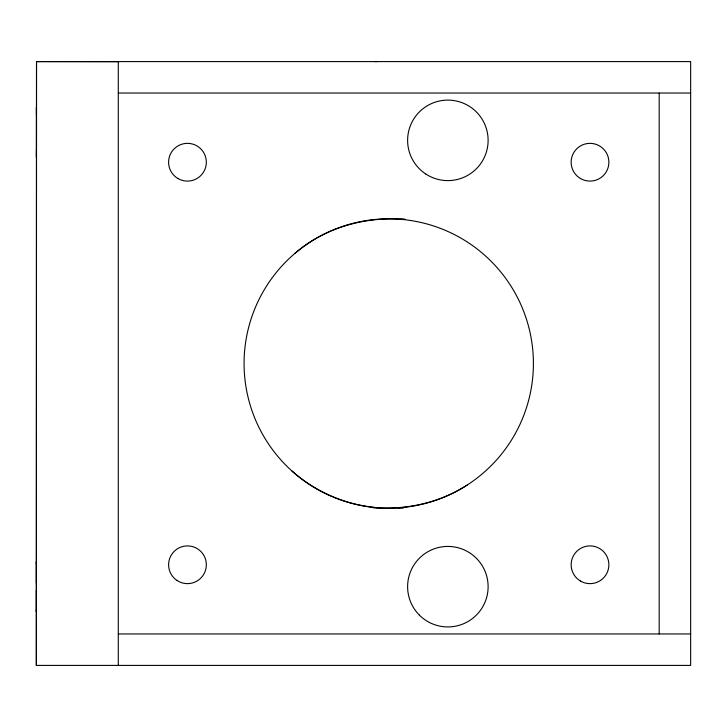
<?xml version="1.0" encoding="UTF-8"?>
<svg xmlns="http://www.w3.org/2000/svg" width="727" height="727" viewBox="0 0 727 727"><rect width="100%" height="100%" fill="white"/><g stroke="black" fill="none" stroke-linecap="round" stroke-linejoin="round"><path stroke-width="1.09" d="M36.359 590.297L36.359 611.689L36.368 609.826M36.377 583.109L36.377 561.717L36.368 563.579M36.35 665.414L36.514 61.586L690.65 61.586L690.65 665.405L36.35 665.414L36.514 61.586M295.144 253.187C325.323 227.251 365.763 216.319 405.03 219.309L400.559 219.318M467.134 485.082C439.244 503.139 405.566 510.118 372.669 507.719M36.623 61.595L118.283 61.686L118.283 665.405M118.283 93.038L690.65 93.038M118.283 633.953L690.65 633.953M403.494 507.773L397.887 507.755L403.558 507.782M374.569 61.586L377.013 61.613M376.922 507.682C345.425 504.883 315.164 491.77 291.591 470.687M659.198 93.038L659.198 633.953M36.441 114.875L36.441 107.305L36.432 157.614L36.432 150.044M176.915 580.41A18.866 18.866 0 0 0 206.286 566.088A18.866 18.866 0 0 0 179.196 547.813A18.866 18.866 0 0 0 176.915 580.41M580.582 178.569A18.866 18.866 0 0 0 608.881 162.221A18.866 18.866 0 0 0 580.582 145.882A18.866 18.866 0 0 0 580.582 178.569M306.412 482.455A144.664 144.664 0 0 0 532.918 375.314A144.664 144.664 0 0 0 326.886 232.722A144.664 144.664 0 0 0 306.412 482.455M580.582 581.109A18.866 18.866 0 0 0 608.881 564.77A18.866 18.866 0 0 0 580.582 548.431A18.866 18.866 0 0 0 580.582 581.109M177.842 178.46A18.866 18.866 0 0 0 206.332 162.439A18.866 18.866 0 0 0 178.224 145.773A18.866 18.866 0 0 0 177.842 178.46M419.397 615.142A40.258 40.258 0 0 0 486.745 597.103A40.258 40.258 0 0 0 437.445 547.794A40.258 40.258 0 0 0 419.397 615.142M425.668 173.935A40.258 40.258 0 0 0 488.044 142.783A40.258 40.258 0 0 0 429.875 104.343A40.258 40.258 0 0 0 425.668 173.935"/></g></svg>
